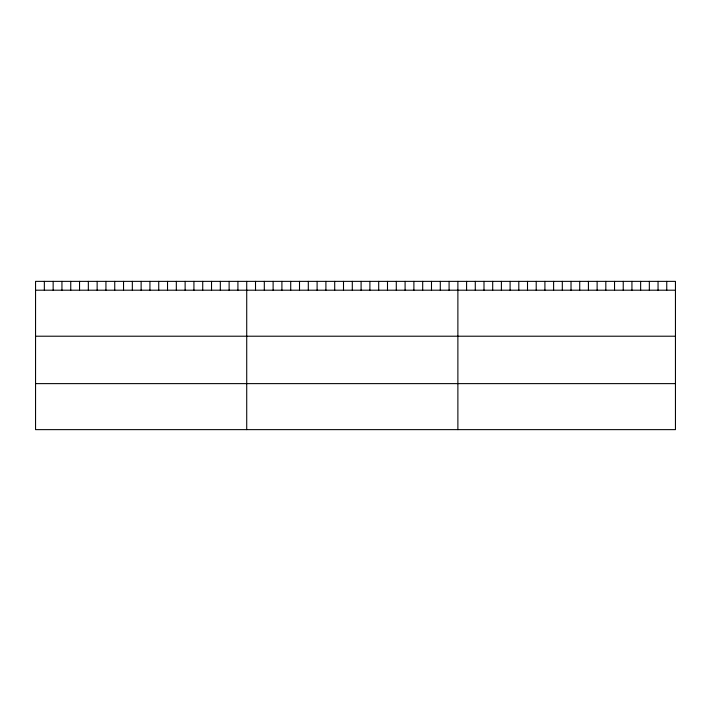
<?xml version="1.0" encoding="UTF-8"?>
<svg xmlns="http://www.w3.org/2000/svg" width="711" height="711" viewBox="0 0 711 711"><rect width="100%" height="100%" fill="white"/><g stroke="black" fill="none" stroke-linecap="round" stroke-linejoin="round"><path stroke-width="1.07" d="M675.45 290.195L675.45 429.631L35.55 429.631L35.55 281.369L675.45 281.369L675.45 290.195L35.55 290.195M35.55 336.214L675.45 336.214M35.55 383.62L675.45 383.62M666.749 281.369L666.749 290.195M658.048 281.369L658.048 290.195M649.339 281.369L649.339 290.195M640.638 281.369L640.638 290.195M631.937 281.369L631.937 290.195M623.236 281.369L623.236 290.195M614.535 281.369L614.535 290.195M605.825 281.369L605.825 290.195M597.124 281.369L597.124 290.195M588.424 281.369L588.424 290.195M579.723 281.369L579.723 290.195M571.022 281.369L571.022 290.195M562.312 281.369L562.312 290.195M553.611 281.369L553.611 290.195M544.91 281.369L544.91 290.195M536.21 281.369L536.21 290.195M527.509 281.369L527.509 290.195M518.799 281.369L518.799 290.195M510.098 281.369L510.098 290.195M501.397 281.369L501.397 290.195M492.696 281.369L492.696 290.195M483.995 281.369L483.995 290.195M475.286 281.369L475.286 290.195M466.585 281.369L466.585 290.195M457.884 281.369L457.884 429.631M449.085 281.369L449.085 290.195M440.287 281.369L440.287 290.195M431.488 281.369L431.488 290.195M422.69 281.369L422.69 290.195M413.891 281.369L413.891 290.195M405.092 281.369L405.092 290.195M396.294 281.369L396.294 290.195M387.495 281.369L387.495 290.195M378.696 281.369L378.696 290.195M369.898 281.369L369.898 290.195M361.099 281.369L361.099 290.195M352.3 281.369L352.3 290.195M343.502 281.369L343.502 290.195M334.703 281.369L334.703 290.195M325.905 281.369L325.905 290.195M317.106 281.369L317.106 290.195M308.307 281.369L308.307 290.195M299.509 281.369L299.509 290.195M290.71 281.369L290.71 290.195M281.911 281.369L281.911 290.195M273.113 281.369L273.113 290.195M264.314 281.369L264.314 290.195M255.516 281.369L255.516 290.195M246.717 281.369L246.717 429.631M237.918 281.369L237.918 290.195M229.12 281.369L229.12 290.195M220.321 281.369L220.321 290.195M211.523 281.369L211.523 290.195M202.724 281.369L202.724 290.195M193.925 281.369L193.925 290.195M185.127 281.369L185.127 290.195M176.328 281.369L176.328 290.195M167.529 281.369L167.529 290.195M158.731 281.369L158.731 290.195M149.932 281.369L149.932 290.195M141.134 281.369L141.134 290.195M132.335 281.369L132.335 290.195M123.536 281.369L123.536 290.195M114.738 281.369L114.738 290.195M105.939 281.369L105.939 290.195M97.14 281.369L97.14 290.195M88.342 281.369L88.342 290.195M79.543 281.369L79.543 290.195M70.745 281.369L70.745 290.195M61.946 281.369L61.946 290.195M53.147 281.369L53.147 290.195M44.349 281.369L44.349 290.195"/></g></svg>
